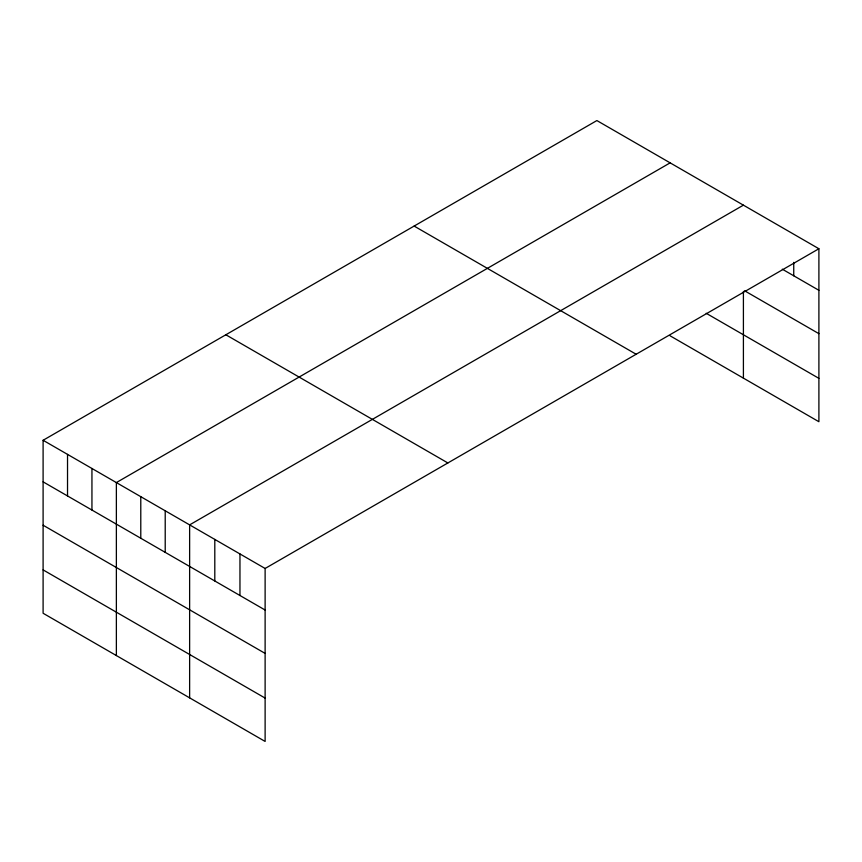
<?xml version="1.0" encoding="UTF-8"?>
<svg xmlns="http://www.w3.org/2000/svg" width="862" height="862" viewBox="0 0 862 862"><rect width="100%" height="100%" fill="white"/><g stroke="black" fill="none" stroke-linecap="round" stroke-linejoin="round"><path stroke-width="1.29" d="M818.9 248.741L265.119 568.467L265.119 741.439L43.1 613.259L43.1 440.277L596.881 120.561L818.9 248.741L818.9 421.723L670.14 335.835M670.14 162.853L116.37 482.58L116.37 655.562M743.41 205.156L189.629 524.883L189.629 697.864M782.297 269.181L818.9 290.311M744.552 290.753L818.9 333.669M706.193 313.283L818.9 378.353M414.126 226.07L636.156 354.25M225.844 334.768L447.874 462.959M43.1 440.277L265.119 568.467M43.1 481.847L265.119 610.027M43.1 525.217L265.119 653.396M43.1 569.89L265.119 698.08M793.74 262.371L793.74 275.786M743.41 291.41L743.41 378.138M239.959 553.932L239.959 595.502M214.8 539.407L214.8 580.977M165.213 510.778L165.213 552.348M140.786 496.684L140.786 538.244M91.943 468.475L91.943 510.045M67.527 454.382L67.527 495.952"/></g></svg>
